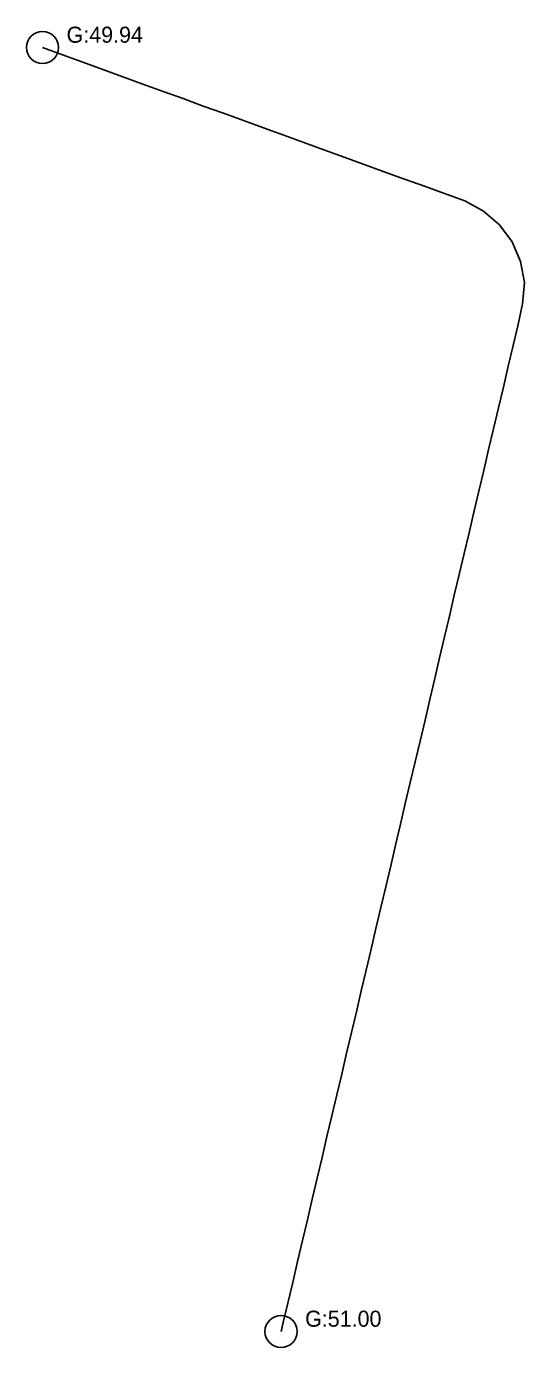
# Model space of a CAD drawing. Header units: metres. Extents: x 607160 to 610559, y 2613470 to 2618337.
# Drawn here: x 609902.2 to 609948.8, y 2614008.2 to 2614131.8 of the extents above; entities that cross this region are included whole.
import ezdxf

# ---------------------------------------------------------------- set-up
doc = ezdxf.new("R2010")
doc.units = ezdxf.units.M
for name, color, linetype in [('SW-DRAIN-LABELS', 3, 'Continuous'), ('SW-DRAIN-ORPHAN', 8, 'Continuous'), ('SW-JUNCTIONS', 7, 'Continuous')]:
    doc.layers.add(name, color=color, linetype=linetype)

msp = doc.modelspace()

# ---------------------------------------------------------------- linework, layer by layer
at = {"layer": 'SW-DRAIN-ORPHAN'}
msp.add_lwpolyline([(609903.71, 2614129.78), (609905.59, 2614129.1), (609907.47, 2614128.41), (609909.34, 2614127.73), (609911.22, 2614127.05), (609913.1, 2614126.36), (609914.98, 2614125.68), (609916.86, 2614125), (609918.74, 2614124.31), (609920.62, 2614123.63), (609922.5, 2614122.95), (609924.38, 2614122.26), (609926.26, 2614121.58), (609928.14, 2614120.9), (609930.02, 2614120.21), (609931.9, 2614119.53), (609933.78, 2614118.85), (609935.66, 2614118.16), (609937.54, 2614117.48), (609939.42, 2614116.8), (609941.3, 2614116.12), (609943.18, 2614115.43), (609944.94, 2614114.48), (609946.44, 2614113.19), (609947.62, 2614111.6), (609948.41, 2614109.78), (609948.78, 2614107.81), (609948.57, 2614105.82), (609948.17, 2614103.87), (609947.71, 2614101.92), (609947.25, 2614099.97), (609946.8, 2614098.03), (609946.34, 2614096.08), (609945.88, 2614094.13), (609945.42, 2614092.18), (609944.96, 2614090.24), (609944.5, 2614088.29), (609944.05, 2614086.34), (609943.59, 2614084.4), (609943.13, 2614082.45), (609942.67, 2614080.5), (609942.21, 2614078.56), (609941.76, 2614076.61), (609941.3, 2614074.66), (609940.84, 2614072.72), (609940.38, 2614070.77), (609939.92, 2614068.82), (609939.47, 2614066.88), (609939.01, 2614064.93), (609938.55, 2614062.98), (609938.09, 2614061.04), (609937.63, 2614059.09), (609937.18, 2614057.14), (609936.72, 2614055.2), (609936.26, 2614053.25), (609935.8, 2614051.3), (609935.34, 2614049.35), (609934.88, 2614047.41), (609934.43, 2614045.46), (609933.97, 2614043.51), (609933.51, 2614041.57), (609933.05, 2614039.62), (609932.59, 2614037.67), (609932.14, 2614035.73), (609931.68, 2614033.78), (609931.22, 2614031.83), (609930.76, 2614029.89), (609930.3, 2614027.94), (609929.85, 2614025.99), (609929.39, 2614024.05), (609928.93, 2614022.1), (609928.47, 2614020.15), (609928.01, 2614018.21), (609927.56, 2614016.26), (609927.1, 2614014.31), (609926.64, 2614012.36), (609926.18, 2614010.42), (609926.01, 2614009.71)], dxfattribs=at)
at = {"layer": 'SW-JUNCTIONS'}
for centre in [(609903.71, 2614129.78), (609926.01, 2614009.71)]:
    msp.add_circle(centre, 1.5, dxfattribs=at)

# ---------------------------------------------------------------- texts
at = {"layer": 'SW-DRAIN-LABELS', "color": 7}
for s, p in [('G:49.94', (609905.96, 2614130.23)), ('G:51.00', (609928.26, 2614010.16))]:
    msp.add_text(s, height=1.5, dxfattribs=at).set_placement(p)

doc.saveas('drawing.dxf')
